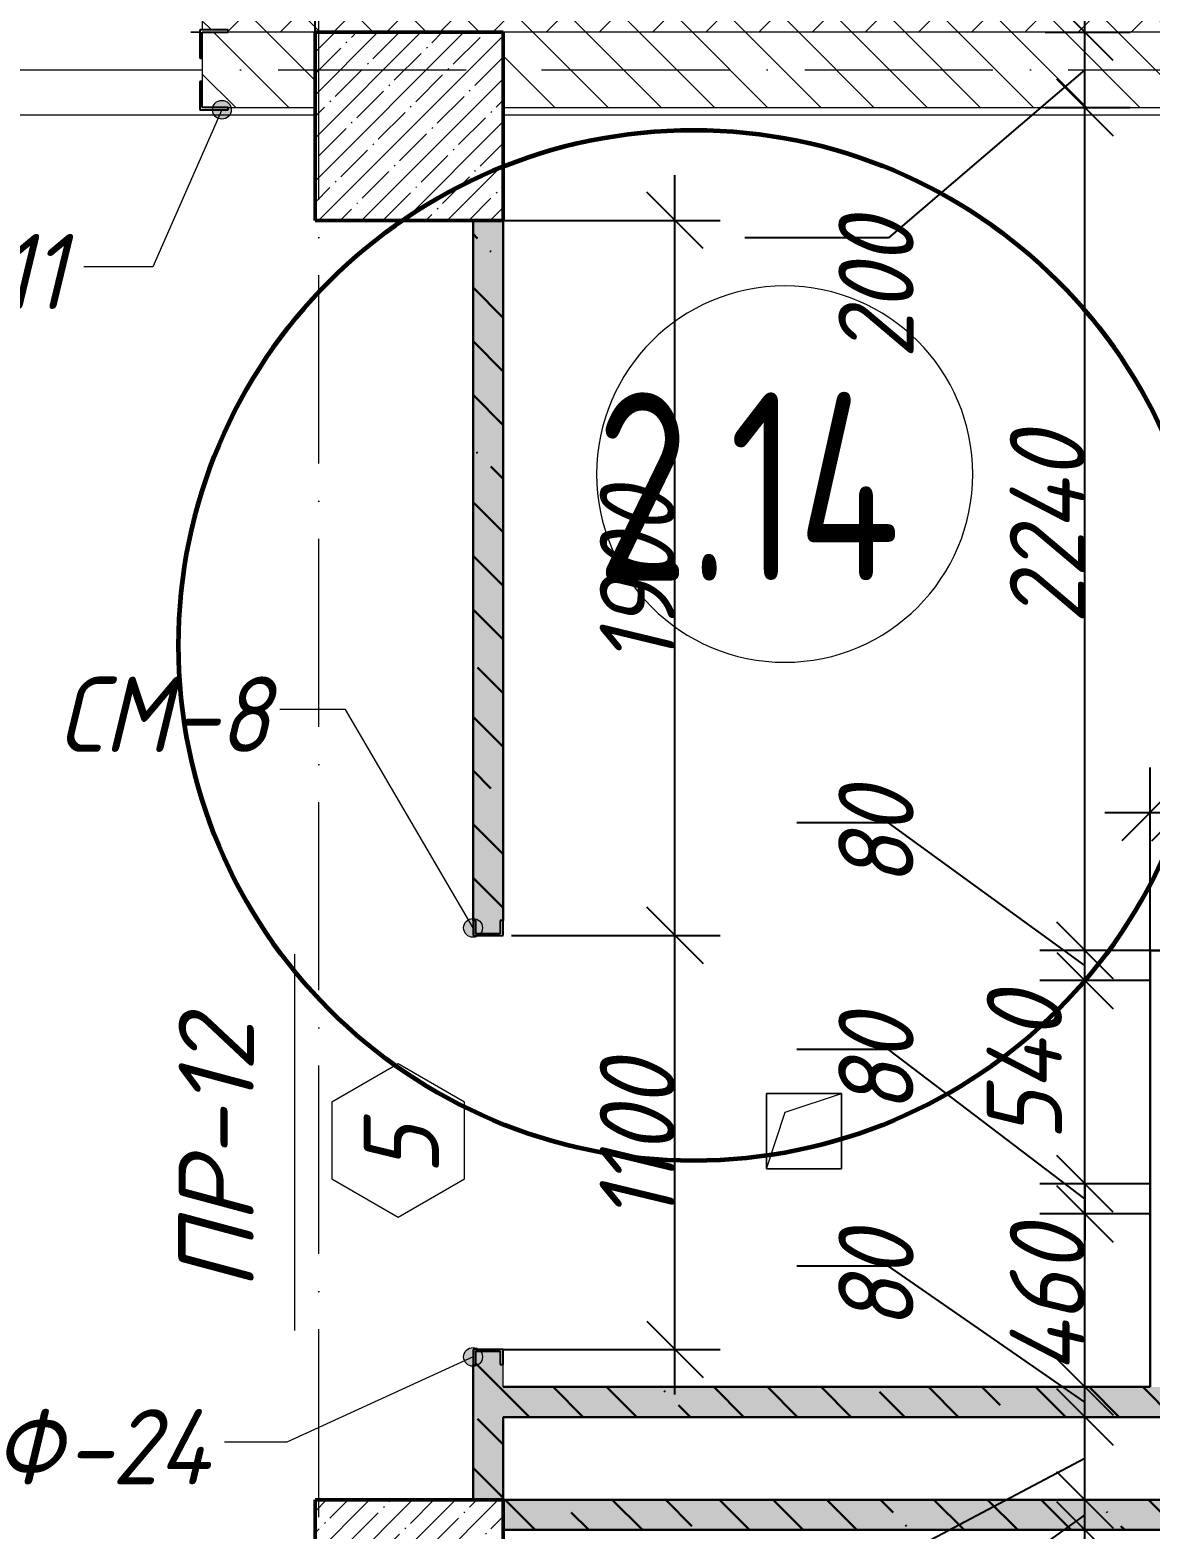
# Model space of a CAD drawing. Header units: millimetres. Extents: x -6064 to 178764, y -5836 to 29924.
# Drawn here: x 79892 to 82870, y 23120 to 27106 of the extents above; entities that cross this region are included whole.
import ezdxf

# ---------------------------------------------------------------- set-up
doc = ezdxf.new("R2010")
doc.units = ezdxf.units.MM
doc.linetypes.add('50_200_ШТРИХ_1Т_ш5_п1_п1_', pattern=[700, 500, -100, 0, -100])
for name, color, linetype, lineweight in [('0) ПГП', 1, 'Continuous', 30), ('A-AREA-IDEN', 7, 'Continuous', 9), ('A-DETL-1', 7, 'Continuous', 50), ('A-DOOR-IDEN', 7, 'Continuous', 9), ('A-FLOR', 7, 'Continuous', 9), ('A-GENM', 7, 'Continuous', 9), ('A-GENM-1', 7, 'Continuous', 25), ('A-GENM-IDEN', 7, 'Continuous', 9), ('A-WALL-4', 7, 'Continuous', 9), ('A-WALL-PATT-1', 7, 'Continuous', 5), ('I-WALL', 7, 'Continuous', 5), ('S-COLS-1', 7, 'Continuous', 5), ('S-COLS-2', 7, 'Continuous', 50), ('Оси-1', 7, '50_200_ШТРИХ_1Т_ш5_п1_п1_', 9)]:
    doc.layers.add(name, color=color, linetype=linetype, lineweight=lineweight)
doc.layers.add('A-ANNO-DIMS', color=7, linetype='Continuous')
for name, color, linetype, lineweight, true_color in [('A-WALL-1', 7, 'Continuous', 13, 0xce0000), ('A-WALL-2', 7, 'Continuous', 5, 0xce0000), ('A-WALL-FNSH-4', 7, 'Continuous', 13, 0x0070df), ('A-WALL-PATT-2', 7, 'Continuous', 5, 0xce0000)]:
    doc.layers.add(name, color=color, linetype=linetype, lineweight=lineweight, true_color=true_color)
doc.styles.add('ISOCPEUR_I_2', font='isocpeui.ttf', dxfattribs={"width": 0.9, "height": 200})
doc.styles.add('ISOCPEUR_I_4', font='isocpeui.ttf', dxfattribs={"height": 200})
doc.styles.add('СПДС', font='ГОСТ тип А.ttf', dxfattribs={"width": 0.9})
doc.dimstyles.new('ISO-2_0_0_9К_СРЕДНИЙ', dxfattribs={"dimscale": 304.8, "dimtxt": 199.196235, "dimasz": 0.492126, "dimexe": 0.393701, "dimexo": 0, "dimgap": 0, "dimtad": 1, "dimdec": 0, "dimzin": 0, "dimdsep": 46, "dimtxsty": 'ISOCPEUR_I_2', "dimblk1": 'OBLIQUE', "dimblk2": 'OBLIQUE', "dimsah": 1, "dimcen": 0.09, "dimdle": 0.393701, "dimazin": 0, "dimtfac": 1, "dimtdec": 4, "dimtix": 1, "dimtmove": 1, "dimatfit": 3, "dimfxl": 1, "dimtvp": 1, "dimtolj": 1, "dimtzin": 0, "dimarcsym": 2})
doc.dimstyles.new('ISO-2_0_0_9К_СРЕДНИЙ_1', dxfattribs={"dimscale": 304.8, "dimtxt": 199.196235, "dimasz": 0.492126, "dimexe": 0.393701, "dimexo": 0, "dimgap": 0, "dimtad": 1, "dimdec": 0, "dimzin": 0, "dimdsep": 46, "dimtxsty": 'ISOCPEUR_I_2', "dimblk1": 'OBLIQUE', "dimblk2": 'OBLIQUE', "dimsah": 1, "dimcen": 0.09, "dimdle": 0.393701, "dimazin": 0, "dimtfac": 1, "dimtdec": 4, "dimtix": 1, "dimtmove": 2, "dimatfit": 3, "dimfxl": 1, "dimtvp": 1, "dimtolj": 1, "dimtzin": 0, "dimarcsym": 2})
doc.dimstyles.new('ISO-2_0_0_9К_СРЕДНИЙ_2', dxfattribs={"dimscale": 304.8, "dimtxt": 199.196235, "dimasz": 0.492126, "dimexe": 0.393701, "dimexo": 0, "dimgap": 0, "dimtad": 1, "dimdec": 0, "dimzin": 0, "dimdsep": 46, "dimtxsty": 'ISOCPEUR_I_2', "dimblk1": 'OBLIQUE', "dimblk2": 'OBLIQUE', "dimsah": 1, "dimcen": 0.09, "dimdle": 0.393701, "dimazin": 0, "dimtfac": 1, "dimtdec": 4, "dimtix": 1, "dimtmove": 0, "dimatfit": 3, "dimfxl": 1, "dimtvp": 1, "dimtolj": 1, "dimtzin": 0, "dimarcsym": 2})
pattern_1 = [(135, (0, 0), (-70.71068, -70.71068), [])]
pattern_2 = [(50, (0, 0), (72.873764, -6.37607), [7.62, -83.82]), (355, (0, 0), (-14.09699, 76.422444), [6.096, -67.056]), (100.451, (6.07, -0.53), (58.776964, 70.04687), [6.476, -71.236]), (46.184, (0, 20.32), (108.43142, -16.81745), [11.43, -125.73]), (96.636, (9.04, 18.92), (94.961, 98.97089), [9.714, -106.854]), (351.184, (0, 20.32), (94.96227, 98.97018), [9.144, -100.584]), (21, (10.16, 15.24), (60.64565, -40.906537), [7.62, -83.82]), (326, (10.16, 15.24), (24.72083, 73.67493), [6.096, -67.056]), (71.451, (15.214, 11.83), (85.36689, 32.768737), [6.476, -71.236]), (37.5, (0, 0), (1.235525, 33.8224325), [3.353, -62.89, 3.353, -64.719, -67.31]), (37.5, (0, 0), (1.235525, 33.8224325), [-134.315, 3.353, -63.957]), (7.5, (0, 0), (26.728146, 40.07255), [3.353, -35.458, 3.353, -61.366, -25.654]), (7.5, (0, 0), (26.728146, 40.07255), [-103.53, 3.353, -22.301]), (327.5, (-22.657, 0), (54.2363175, -2.292117), [3.353, -22.047, 3.353, -75.895, -105.156]), (327.5, (-22.657, 0), (54.2363175, -2.292117), [-104.648, 3.353, -101.803]), (317.5, (-32.817, 0), (59.25158, 10.17014), [3.353, -29.667, 3.353, -49.276, -74.676]), (317.5, (-32.817, 0), (59.25158, 10.17014), [-85.649, 3.353, -71.323])]
pattern_3 = [(135, (0, 0), (-142.5612, -142.5612), []), (135, (142.56, 0), (-142.5612, -142.5612), [252.016, -50.403, 3.353, -47.05])]
pattern_4 = [(45, (0, 0), (-57.02463, 57.02463), []), (45, (57.025, 0), (-57.02463, 57.02463), [100.806, -20.161, 3.353, -16.808])]

# ---------------------------------------------------------------- blocks, each defined once
blk = doc.blocks.new('AR_Отверстие прямоугольное _в плите_ - AR_Отверстие прямоугольное _в плите_-V57-АР1_1_Кладочный план 2 этажа')
at = {"layer": 'A-GENM'}
for p, q in [((100, 100), (-100, 100)), ((-100, 100), (-100, -100)), ((-50, 50), (100, 100)), ((100, -100), (100, 100)), ((-100, -100), (-50, 50)), ((-100, -100), (100, -100))]:
    blk.add_line(p, q, dxfattribs=at)
blk = doc.blocks.new('Фахверк_СКБ_Уголок - Ф-11_200х2500 h-28441216-АР1_1_Кладочный план 2 этажа')
at = {"layer": 'A-GENM-1'}
for p, q in [((200, 156), (125, 156)), ((125, 156), (125, 81)), ((131, 81), (131, 150)), ((131, 150), (200, 150)), ((200, 150), (200, 156)), ((125, 81), (131, 81)), ((131, 19), (125, 19)), ((125, 19), (125, -56)), ((131, -50), (131, 19)), ((125, -56), (200, -56)), ((200, -50), (131, -50)), ((200, -56), (200, -50))]:
    blk.add_line(p, q, dxfattribs=at)
blk = doc.blocks.new('Фахверк_СКБ_Швеллер - Ф-24_80х3550 h-28622679-АР1_1_Кладочный план 2 этажа')
at = {"layer": 'A-GENM-1'}
for p, q in [((165, 40), (125, 40)), ((125, 40), (125, -40)), ((165, 32.6), (165, 40)), ((129.5, 32.6), (165, 32.6)), ((129.5, -32.6), (129.5, 32.6)), ((165, -32.6), (129.5, -32.6)), ((165, -40), (165, -32.6)), ((125, -40), (165, -40))]:
    blk.add_line(p, q, dxfattribs=at)
blk = doc.blocks.new('Фахверк_СКБ_Швеллер_Тип 2 - СМ-8_80х2180h-30702245-АР1_1_Кладочный план 2 этажа')
at = {"layer": 'A-GENM-1'}
for p, q in [((165, 40), (125, 40)), ((125, 40), (125, -40)), ((165, 32.6), (165, 40)), ((129.5, 32.6), (165, 32.6)), ((129.5, -32.6), (129.5, 32.6)), ((165, -32.6), (129.5, -32.6)), ((165, -40), (165, -32.6)), ((125, -40), (165, -40))]:
    blk.add_line(p, q, dxfattribs=at)
blk = doc.blocks.new('_Oblique')
at = {"color": 0, "linetype": 'ByBlock', "lineweight": -2}
blk.add_line((-0.5, -0.5), (0.5, 0.5), dxfattribs=at)
blk = doc.blocks.new('DIMBLOCK291-АР1_1_Кладочный план 2 этажа')
at = {"layer": 'A-ANNO-DIMS', "color": 0, "lineweight": -2, "transparency": 16777216}
for p, q in [((80500, 28350), (80867.3, 28875.3)), ((80867.3, 28875.3), (81249.7, 28875.3)), ((80350, 27400), (80350, 28470)), ((80650, 27100), (80650, 28470)), ((80230, 28350), (80770, 28350))]:
    blk.add_line(p, q, dxfattribs=at)
at = {"layer": 'Defpoints', "color": 0, "transparency": 16777216}
for p in [(80650, 28350), (80350, 27400), (80650, 27100)]:
    blk.add_point(p, dxfattribs=at)
at = {"layer": 'A-ANNO-DIMS', "color": 0, "lineweight": -2, "transparency": 16777216, "xscale": 150, "yscale": 150, "zscale": 150, "rotation": 180}
blk.add_blockref('_Oblique', (80350, 28350), dxfattribs=at)
at = {"layer": 'A-ANNO-DIMS', "color": 0, "lineweight": -2, "transparency": 16777216, "xscale": 150, "yscale": 150, "zscale": 150}
blk.add_blockref('_Oblique', (80650, 28350), dxfattribs=at)
at = {"layer": 'A-ANNO-DIMS', "color": 0, "transparency": 16777216, "insert": (80867.3, 29142), "char_height": 200, "width": 455.087, "attachment_point": 1, "line_spacing_factor": 1.149209, "style": 'ISOCPEUR_I_2'}
blk.add_mtext('\\A1;300', dxfattribs=at)
blk = doc.blocks.new('DIMBLOCK330-АР1_1_Кладочный план 2 этажа')
at = {"layer": 'A-ANNO-DIMS', "color": 0, "lineweight": -2, "transparency": 16777216}
for p, q in [((81606.8, 23480), (81606.8, 24820)), ((81172.7, 24700), (81726.8, 24700)), ((81150, 23600), (81726.8, 23600))]:
    blk.add_line(p, q, dxfattribs=at)
at = {"layer": 'Defpoints', "color": 0, "transparency": 16777216}
for p in [(81172.7, 24700), (81606.8, 24700), (81150, 23600)]:
    blk.add_point(p, dxfattribs=at)
at = {"layer": 'A-ANNO-DIMS', "color": 0, "lineweight": -2, "transparency": 16777216, "xscale": 150, "yscale": 150, "zscale": 150}
for p, rotation in [((81606.8, 24700), 90), ((81606.8, 23600), 270)]:
    blk.add_blockref('_Oblique', p, dxfattribs=dict(at, rotation=rotation))
at = {"layer": 'A-ANNO-DIMS', "color": 0, "transparency": 16777216, "insert": (81506.8, 24150), "char_height": 200, "width": 514.846, "attachment_point": 5, "rotation": 90, "style": 'ISOCPEUR_I_2'}
blk.add_mtext('\\A1;1100', dxfattribs=at)
blk = doc.blocks.new('DIMBLOCK331-АР1_1_Кладочный план 2 этажа')
at = {"layer": 'A-ANNO-DIMS', "color": 0, "lineweight": -2, "transparency": 16777216}
for p, q in [((81606.8, 24580), (81606.8, 26720)), ((81150, 26600), (81726.8, 26600)), ((81172.7, 24700), (81726.8, 24700))]:
    blk.add_line(p, q, dxfattribs=at)
at = {"layer": 'Defpoints', "color": 0, "transparency": 16777216}
for p in [(81150, 26600), (81606.8, 26600), (81172.7, 24700)]:
    blk.add_point(p, dxfattribs=at)
at = {"layer": 'A-ANNO-DIMS', "color": 0, "lineweight": -2, "transparency": 16777216, "xscale": 150, "yscale": 150, "zscale": 150}
for p, rotation in [((81606.8, 26600), 90), ((81606.8, 24700), 270)]:
    blk.add_blockref('_Oblique', p, dxfattribs=dict(at, rotation=rotation))
at = {"layer": 'A-ANNO-DIMS', "color": 0, "transparency": 16777216, "insert": (81506.8, 25650), "char_height": 200, "width": 560.814, "attachment_point": 5, "rotation": 90, "style": 'ISOCPEUR_I_2'}
blk.add_mtext('\\A1;1900', dxfattribs=at)
blk = doc.blocks.new('DIMBLOCK333-АР1_1_Кладочный план 2 этажа')
at = {"layer": 'A-ANNO-DIMS', "color": 0, "lineweight": -2, "transparency": 16777216}
for p, q in [((82697, 18680), (82697, 23240)), ((82590.9, 23120), (82817, 23120)), ((82590.9, 18800), (82817, 18800))]:
    blk.add_line(p, q, dxfattribs=at)
at = {"layer": 'Defpoints', "color": 0, "transparency": 16777216}
for p in [(82590.9, 23120), (82697, 23120), (82590.9, 18800)]:
    blk.add_point(p, dxfattribs=at)
at = {"layer": 'A-ANNO-DIMS', "color": 0, "lineweight": -2, "transparency": 16777216, "xscale": 150, "yscale": 150, "zscale": 150}
for p, rotation in [((82697, 23120), 90), ((82697, 18800), 270)]:
    blk.add_blockref('_Oblique', p, dxfattribs=dict(at, rotation=rotation))
at = {"layer": 'A-ANNO-DIMS', "color": 0, "transparency": 16777216, "insert": (82597, 20960), "char_height": 200, "width": 625.17, "attachment_point": 5, "rotation": 90, "style": 'ISOCPEUR_I_2'}
blk.add_mtext('\\A1;4320', dxfattribs=at)
blk = doc.blocks.new('DIMBLOCK334-АР1_1_Кладочный план 2 этажа')
at = {"layer": 'A-ANNO-DIMS', "color": 0, "lineweight": -2, "transparency": 16777216}
for p, q in [((82697, 23000), (82697, 23320)), ((82590.9, 23200), (82817, 23200)), ((82697, 23160), (82289.1, 22868.7)), ((82590.9, 23120), (82817, 23120)), ((82289.1, 22868.7), (82045.3, 22868.7))]:
    blk.add_line(p, q, dxfattribs=at)
at = {"layer": 'Defpoints', "color": 0, "transparency": 16777216}
for p in [(82590.9, 23200), (82697, 23200), (82590.9, 23120)]:
    blk.add_point(p, dxfattribs=at)
at = {"layer": 'A-ANNO-DIMS', "color": 0, "lineweight": -2, "transparency": 16777216, "xscale": 150, "yscale": 150, "zscale": 150}
for p, rotation in [((82697, 23200), 90), ((82697, 23120), 270)]:
    blk.add_blockref('_Oblique', p, dxfattribs=dict(at, rotation=rotation))
at = {"layer": 'A-ANNO-DIMS', "color": 0, "transparency": 16777216, "insert": (82155.8, 22698.7), "char_height": 200, "width": 303.391, "attachment_point": 1, "rotation": 90, "line_spacing_factor": 1.149209, "style": 'ISOCPEUR_I_2'}
blk.add_mtext('\\A1;80', dxfattribs=at)
blk = doc.blocks.new('DIMBLOCK335-АР1_1_Кладочный план 2 этажа')
at = {"layer": 'A-ANNO-DIMS', "color": 0, "lineweight": -2, "transparency": 16777216}
for p, q in [((82697, 23080), (82697, 23540)), ((82590.9, 23420), (82817, 23420)), ((82697, 23310), (81970.6, 22926.7)), ((82590.9, 23200), (82817, 23200)), ((81970.6, 22926.7), (81588.2, 22926.7))]:
    blk.add_line(p, q, dxfattribs=at)
at = {"layer": 'Defpoints', "color": 0, "transparency": 16777216}
for p in [(82590.9, 23420), (82697, 23420), (82590.9, 23200)]:
    blk.add_point(p, dxfattribs=at)
at = {"layer": 'A-ANNO-DIMS', "color": 0, "lineweight": -2, "transparency": 16777216, "xscale": 150, "yscale": 150, "zscale": 150}
for p, rotation in [((82697, 23420), 90), ((82697, 23200), 270)]:
    blk.add_blockref('_Oblique', p, dxfattribs=dict(at, rotation=rotation))
at = {"layer": 'A-ANNO-DIMS', "color": 0, "transparency": 16777216, "insert": (81837.3, 22604.9), "char_height": 200, "width": 455.087, "attachment_point": 1, "rotation": 90, "line_spacing_factor": 1.149209, "style": 'ISOCPEUR_I_2'}
blk.add_mtext('\\A1;220', dxfattribs=at)
blk = doc.blocks.new('DIMBLOCK336-АР1_1_Кладочный план 2 этажа')
at = {"layer": 'A-ANNO-DIMS', "color": 0, "lineweight": -2, "transparency": 16777216}
for p, q in [((82174.9, 23821.2), (81931.1, 23821.2)), ((82697, 23460), (82174.9, 23821.2)), ((82697, 23300), (82697, 23620)), ((82590.9, 23500), (82817, 23500)), ((82590.9, 23420), (82817, 23420))]:
    blk.add_line(p, q, dxfattribs=at)
at = {"layer": 'Defpoints', "color": 0, "transparency": 16777216}
for p in [(82590.9, 23500), (82697, 23500), (82590.9, 23420)]:
    blk.add_point(p, dxfattribs=at)
at = {"layer": 'A-ANNO-DIMS', "color": 0, "lineweight": -2, "transparency": 16777216, "xscale": 150, "yscale": 150, "zscale": 150}
for p, rotation in [((82697, 23500), 90), ((82697, 23420), 270)]:
    blk.add_blockref('_Oblique', p, dxfattribs=dict(at, rotation=rotation))
at = {"layer": 'A-ANNO-DIMS', "color": 0, "transparency": 16777216, "insert": (82041.5, 23651.2), "char_height": 200, "width": 303.391, "attachment_point": 1, "rotation": 90, "line_spacing_factor": 1.149209, "style": 'ISOCPEUR_I_2'}
blk.add_mtext('\\A1;80', dxfattribs=at)
blk = doc.blocks.new('DIMBLOCK337-АР1_1_Кладочный план 2 этажа')
at = {"layer": 'A-ANNO-DIMS', "color": 0, "lineweight": -2, "transparency": 16777216}
for p, q in [((82697, 23380), (82697, 24080)), ((82868.9, 23960), (82577, 23960)), ((82590.9, 23500), (82817, 23500))]:
    blk.add_line(p, q, dxfattribs=at)
at = {"layer": 'Defpoints', "color": 0, "transparency": 16777216}
for p in [(82697, 23960), (82868.9, 23960), (82590.9, 23500)]:
    blk.add_point(p, dxfattribs=at)
at = {"layer": 'A-ANNO-DIMS', "color": 0, "lineweight": -2, "transparency": 16777216, "xscale": 150, "yscale": 150, "zscale": 150}
for p, rotation in [((82697, 23960), 90), ((82697, 23500), 270)]:
    blk.add_blockref('_Oblique', p, dxfattribs=dict(at, rotation=rotation))
at = {"layer": 'A-ANNO-DIMS', "color": 0, "transparency": 16777216, "insert": (82597, 23730), "char_height": 200, "width": 473.474, "attachment_point": 5, "rotation": 90, "style": 'ISOCPEUR_I_2'}
blk.add_mtext('\\A1;460', dxfattribs=at)
blk = doc.blocks.new('DIMBLOCK338-АР1_1_Кладочный план 2 этажа')
at = {"layer": 'A-ANNO-DIMS', "color": 0, "lineweight": -2, "transparency": 16777216}
for p, q in [((82174.9, 24396.5), (81931.1, 24396.5)), ((82697, 24000), (82174.9, 24396.5)), ((82697, 23840), (82697, 24160)), ((82867, 24040), (82577, 24040)), ((82867, 23960), (82577, 23960))]:
    blk.add_line(p, q, dxfattribs=at)
at = {"layer": 'Defpoints', "color": 0, "transparency": 16777216}
for p in [(82697, 24040), (82867, 24040), (82867, 23960)]:
    blk.add_point(p, dxfattribs=at)
at = {"layer": 'A-ANNO-DIMS', "color": 0, "lineweight": -2, "transparency": 16777216, "xscale": 150, "yscale": 150, "zscale": 150}
for p, rotation in [((82697, 24040), 90), ((82697, 23960), 270)]:
    blk.add_blockref('_Oblique', p, dxfattribs=dict(at, rotation=rotation))
at = {"layer": 'A-ANNO-DIMS', "color": 0, "transparency": 16777216, "insert": (82041.5, 24226.4), "char_height": 200, "width": 303.391, "attachment_point": 1, "rotation": 90, "line_spacing_factor": 1.149209, "style": 'ISOCPEUR_I_2'}
blk.add_mtext('\\A1;80', dxfattribs=at)
blk = doc.blocks.new('DIMBLOCK339-АР1_1_Кладочный план 2 этажа')
at = {"layer": 'A-ANNO-DIMS', "color": 0, "lineweight": -2, "transparency": 16777216}
for p, q in [((82697, 24580), (82697, 24730)), ((82870, 24580), (82577, 24580)), ((82697, 24040), (82697, 24580)), ((82867, 24040), (82577, 24040)), ((82697, 24040), (82697, 23890))]:
    blk.add_line(p, q, dxfattribs=at)
at = {"layer": 'Defpoints', "color": 0, "transparency": 16777216}
for p in [(82697, 24580), (82870, 24580), (82867, 24040)]:
    blk.add_point(p, dxfattribs=at)
at = {"layer": 'A-ANNO-DIMS', "color": 0, "lineweight": -2, "transparency": 16777216, "xscale": 150, "yscale": 150, "zscale": 150}
for p, rotation in [((82697, 24580), 270), ((82697, 24040), 90)]:
    blk.add_blockref('_Oblique', p, dxfattribs=dict(at, rotation=rotation))
at = {"layer": 'A-ANNO-DIMS', "color": 0, "transparency": 16777216, "insert": (82435.7, 24154.2), "char_height": 200, "width": 473.474, "attachment_point": 1, "rotation": 90, "line_spacing_factor": 1.149209, "style": 'ISOCPEUR_I_2'}
blk.add_mtext('\\A1;540', dxfattribs=at)
blk = doc.blocks.new('DIMBLOCK340-АР1_1_Кладочный план 2 этажа')
at = {"layer": 'A-ANNO-DIMS', "color": 0, "lineweight": -2, "transparency": 16777216}
for p, q in [((82174.9, 24999), (81931.1, 24999)), ((82697, 24620), (82174.9, 24999)), ((82697, 24460), (82697, 24780)), ((82870, 24660), (82577, 24660)), ((82870, 24580), (82577, 24580))]:
    blk.add_line(p, q, dxfattribs=at)
at = {"layer": 'Defpoints', "color": 0, "transparency": 16777216}
for p in [(82697, 24660), (82870, 24660), (82870, 24580)]:
    blk.add_point(p, dxfattribs=at)
at = {"layer": 'A-ANNO-DIMS', "color": 0, "lineweight": -2, "transparency": 16777216, "xscale": 150, "yscale": 150, "zscale": 150}
for p, rotation in [((82697, 24660), 90), ((82697, 24580), 270)]:
    blk.add_blockref('_Oblique', p, dxfattribs=dict(at, rotation=rotation))
at = {"layer": 'A-ANNO-DIMS', "color": 0, "transparency": 16777216, "insert": (82041.5, 24828.9), "char_height": 200, "width": 303.391, "attachment_point": 1, "rotation": 90, "line_spacing_factor": 1.149209, "style": 'ISOCPEUR_I_2'}
blk.add_mtext('\\A1;80', dxfattribs=at)
blk = doc.blocks.new('DIMBLOCK341-АР1_1_Кладочный план 2 этажа')
at = {"layer": 'A-ANNO-DIMS', "color": 0, "lineweight": -2, "transparency": 16777216}
for p, q in [((82697, 24540), (82697, 27020)), ((82590.9, 26900), (82817, 26900)), ((82870, 24660), (82577, 24660))]:
    blk.add_line(p, q, dxfattribs=at)
at = {"layer": 'Defpoints', "color": 0, "transparency": 16777216}
for p in [(82590.9, 26900), (82697, 26900), (82870, 24660)]:
    blk.add_point(p, dxfattribs=at)
at = {"layer": 'A-ANNO-DIMS', "color": 0, "lineweight": -2, "transparency": 16777216, "xscale": 150, "yscale": 150, "zscale": 150}
for p, rotation in [((82697, 26900), 90), ((82697, 24660), 270)]:
    blk.add_blockref('_Oblique', p, dxfattribs=dict(at, rotation=rotation))
at = {"layer": 'A-ANNO-DIMS', "color": 0, "transparency": 16777216, "insert": (82597, 25780), "char_height": 200, "width": 625.17, "attachment_point": 5, "rotation": 90, "style": 'ISOCPEUR_I_2'}
blk.add_mtext('\\A1;2240', dxfattribs=at)
blk = doc.blocks.new('DIMBLOCK342-АР1_1_Кладочный план 2 этажа')
at = {"layer": 'A-ANNO-DIMS', "color": 0, "lineweight": -2, "transparency": 16777216}
for p, q in [((82697, 26780), (82697, 27220)), ((82590.9, 27100), (82817, 27100)), ((82697, 27000), (82174.9, 26554.1)), ((82590.9, 26900), (82817, 26900)), ((82174.9, 26554.1), (81792.5, 26554.1))]:
    blk.add_line(p, q, dxfattribs=at)
at = {"layer": 'Defpoints', "color": 0, "transparency": 16777216}
for p in [(82590.9, 27100), (82697, 27100), (82590.9, 26900)]:
    blk.add_point(p, dxfattribs=at)
at = {"layer": 'A-ANNO-DIMS', "color": 0, "lineweight": -2, "transparency": 16777216, "xscale": 150, "yscale": 150, "zscale": 150}
for p, rotation in [((82697, 27100), 90), ((82697, 26900), 270)]:
    blk.add_blockref('_Oblique', p, dxfattribs=dict(at, rotation=rotation))
at = {"layer": 'A-ANNO-DIMS', "color": 0, "transparency": 16777216, "insert": (82041.5, 26232.3), "char_height": 200, "width": 455.087, "attachment_point": 1, "rotation": 90, "line_spacing_factor": 1.149209, "style": 'ISOCPEUR_I_2'}
blk.add_mtext('\\A1;200', dxfattribs=at)
blk = doc.blocks.new('DIMBLOCK343-АР1_1_Кладочный план 2 этажа')
at = {"layer": 'A-ANNO-DIMS', "color": 0, "lineweight": -2, "transparency": 16777216}
for p, q in [((82910, 25026.5), (83181.5, 25529)), ((83181.5, 25529), (83425.3, 25529)), ((82870, 24662), (82870, 25146.5)), ((82950, 24662), (82950, 25146.5)), ((82750, 25026.5), (83070, 25026.5))]:
    blk.add_line(p, q, dxfattribs=at)
at = {"layer": 'Defpoints', "color": 0, "transparency": 16777216}
for p in [(82950, 25026.5), (82870, 24662), (82950, 24662)]:
    blk.add_point(p, dxfattribs=at)
at = {"layer": 'A-ANNO-DIMS', "color": 0, "lineweight": -2, "transparency": 16777216, "xscale": 150, "yscale": 150, "zscale": 150, "rotation": 180}
blk.add_blockref('_Oblique', (82870, 25026.5), dxfattribs=at)
at = {"layer": 'A-ANNO-DIMS', "color": 0, "lineweight": -2, "transparency": 16777216, "xscale": 150, "yscale": 150, "zscale": 150}
blk.add_blockref('_Oblique', (82950, 25026.5), dxfattribs=at)
at = {"layer": 'A-ANNO-DIMS', "color": 0, "transparency": 16777216, "insert": (83181.5, 25795.7), "char_height": 200, "width": 303.391, "attachment_point": 1, "line_spacing_factor": 1.149209, "style": 'ISOCPEUR_I_2'}
blk.add_mtext('\\A1;80', dxfattribs=at)
blk = doc.blocks.new('DIMBLOCK344-АР1_1_Кладочный план 2 этажа')
at = {"layer": 'A-ANNO-DIMS', "color": 0, "lineweight": -2, "transparency": 16777216}
for p, q in [((82950, 24662), (82950, 25146.5)), ((83425.1, 24662), (83425.1, 25146.5)), ((82830, 25026.5), (83545.1, 25026.5))]:
    blk.add_line(p, q, dxfattribs=at)
at = {"layer": 'Defpoints', "color": 0, "transparency": 16777216}
for p in [(83425.1, 25026.5), (82950, 24662), (83425.1, 24662)]:
    blk.add_point(p, dxfattribs=at)
at = {"layer": 'A-ANNO-DIMS', "color": 0, "lineweight": -2, "transparency": 16777216, "xscale": 150, "yscale": 150, "zscale": 150, "rotation": 180}
blk.add_blockref('_Oblique', (82950, 25026.5), dxfattribs=at)
at = {"layer": 'A-ANNO-DIMS', "color": 0, "lineweight": -2, "transparency": 16777216, "xscale": 150, "yscale": 150, "zscale": 150}
blk.add_blockref('_Oblique', (83425.1, 25026.5), dxfattribs=at)
at = {"layer": 'A-ANNO-DIMS', "color": 0, "transparency": 16777216, "insert": (83187.5, 25127.8), "char_height": 200, "width": 473.474, "attachment_point": 5, "style": 'ISOCPEUR_I_2'}
blk.add_mtext('\\A1;475', dxfattribs=at)
blk = doc.blocks.new('AAR_СКБ_Марка_Двери_Перемычка и проем - Марка перемычки и проема-25306769-АР1_1_Кладочный план 2 этажа')
at = {"layer": 'A-DOOR-IDEN'}
for p, q in [((-5, 0), (5, 0)), ((-0.968, -0.984), (-1.986, -2.747)), ((1.067, -0.984), (-0.968, -0.984)), ((2.085, -2.747), (1.067, -0.984)), ((-1.986, -2.747), (-0.968, -4.509)), ((1.067, -4.509), (2.085, -2.747)), ((-0.968, -4.509), (1.067, -4.509))]:
    blk.add_line(p, q, dxfattribs=at)
blk = doc.blocks.new('Марка_Помещения - Номер-25198446-Объем проектирования 2 этажа')
at = {"layer": 'A-AREA-IDEN'}
for start, end in [(360, 180), (180, 360)]:
    blk.add_arc((0, 0), 2.5, start, end, dxfattribs=at)

msp = doc.modelspace()

# ---------------------------------------------------------------- hatches: boundary and pattern name
at = {"layer": '0) ПГП'}
h = msp.add_hatch(dxfattribs=at)
h.set_pattern_fill('FP_25', color=256, style=0, pattern_type=2)
h.set_pattern_definition(pattern_2)
h.paths.add_polyline_path([(81070, 23200), (81150, 23200), (81150, 23560), (81142.6, 23560), (81142.6, 23595.5), (81077.4, 23595.5), (81077.4, 23560), (81070, 23560)], flags=0)
h.paths.add_polyline_path([(81077.4, 24704.5), (81142.6, 24704.5), (81142.6, 24740), (81150, 24740), (81150, 26600), (81070, 26600), (81070, 24740), (81077.4, 24740)], flags=0)
h = msp.add_hatch(dxfattribs=at)
h.set_pattern_fill('FP_26', color=256, style=0, pattern_type=2)
h.set_pattern_definition(pattern_3)
h.paths.add_polyline_path([(81070, 23200), (81150, 23200), (81150, 23560), (81142.6, 23560), (81142.6, 23595.5), (81077.4, 23595.5), (81077.4, 23560), (81070, 23560)], flags=0)
h.paths.add_polyline_path([(81077.4, 24704.5), (81142.6, 24704.5), (81142.6, 24740), (81150, 24740), (81150, 26600), (81070, 26600), (81070, 24740), (81077.4, 24740)], flags=0)
h = msp.add_hatch(dxfattribs=at)
h.set_pattern_fill('FP_25', color=256, style=0, pattern_type=2)
h.set_pattern_definition(pattern_2)
h.paths.add_polyline_path([(81150, 23420), (84100, 23420), (84100, 23500), (81150, 23500)], flags=0)
h = msp.add_hatch(dxfattribs=at)
h.set_pattern_fill('FP_26', color=256, style=0, pattern_type=2)
h.set_pattern_definition(pattern_3)
h.paths.add_polyline_path([(81150, 23420), (84100, 23420), (84100, 23500), (81150, 23500)], flags=0)
h = msp.add_hatch(dxfattribs=at)
h.set_pattern_fill('FP_25', color=256, style=0, pattern_type=2)
h.set_pattern_definition(pattern_2)
h.paths.add_polyline_path([(84100, 23120), (84100, 23200), (81150, 23200), (81150, 23120), (82642.7, 23120)], flags=0)
h = msp.add_hatch(dxfattribs=at)
h.set_pattern_fill('FP_26', color=256, style=0, pattern_type=2)
h.set_pattern_definition(pattern_3)
h.paths.add_polyline_path([(84100, 23120), (84100, 23200), (81150, 23200), (81150, 23120), (82642.7, 23120)], flags=0)
at = {"layer": 'A-GENM-IDEN'}
h = msp.add_hatch(color=256, dxfattribs=at)
edge = h.paths.add_edge_path(flags=0)
edge.add_arc((80402.3, 26894), 25, 0, 360)
h = msp.add_hatch(color=256, dxfattribs=at)
edge = h.paths.add_edge_path(flags=0)
edge.add_arc((81070, 24720), 25, 0, 360)
h = msp.add_hatch(color=256, dxfattribs=at)
edge = h.paths.add_edge_path(flags=0)
edge.add_arc((81070, 23580), 25, 0, 360)
at = {"layer": 'A-WALL-PATT-1'}
h = msp.add_hatch(dxfattribs=at)
h.set_pattern_fill('FP_11', color=256, style=0, pattern_type=2)
h.set_pattern_definition([(45, (0, 0), (-70.71068, 70.71068), []), (135, (0, 0), (-70.71068, -70.71068), [])])
h.paths.add_polyline_path([(93060, 27100), (93060, 27200), (80350, 27200), (80350, 27106), (80419, 27106), (80419, 27100), (92985.5, 27100)], flags=0)
h.paths.add_polyline_path([(77781, 27100), (77781, 27106), (77850, 27106), (77850, 27200), (76350, 27200), (76350, 27106), (76419, 27106), (76419, 27100), (77250, 27100)], flags=0)
h.paths.add_polyline_path([(74181, 27100), (74181, 27106), (74250, 27106), (74250, 27200), (72910, 27200), (72910, 27106), (72979, 27106), (72979, 27100), (74040, 27100)], flags=0)
h.paths.add_polyline_path([(66760, 27100), (67891, 27100), (67891, 27106), (67960, 27106), (67960, 27200), (66160, 27200), (66160, 27100)], flags=0)
h.paths.add_polyline_path([(64229, 27100), (65191, 27100), (65191, 27106), (65260, 27106), (65260, 27200), (64160, 27200), (64160, 27106), (64229, 27106)], flags=0)
h.paths.add_polyline_path([(70310, 27100), (70810, 27100), (70810, 27200), (68860, 27200), (68860, 27106), (68929, 27106), (68929, 27100)], flags=0)
h.paths.add_polyline_path([(55978.9, 27100), (57091, 27100), (57091, 27106), (57160, 27106), (57160, 27200), (55909.9, 27200), (55909.9, 27106), (55978.9, 27106)], flags=0)
h.paths.add_polyline_path([(60160, 27100), (60991, 27100), (60991, 27106), (61060, 27106), (61060, 27200), (59860, 27200), (59860, 27106), (59929, 27106), (59929, 27100)], flags=0)
h.paths.add_polyline_path([(54940.9, 27100), (54940.9, 27106), (55009.9, 27106), (55009.9, 27200), (53860.2, 27200), (53860.2, 27106), (53929.2, 27106), (53929.2, 27100), (54760, 27100)], flags=0)
h.paths.add_polyline_path([(42060, 27100), (44491, 27100), (44491, 27106), (44560, 27106), (44560, 27200), (42060, 27200)], flags=0)
h.paths.add_polyline_path([(48760.3, 27100), (48760, 27200), (47660, 27200), (47660, 27106), (47729, 27106), (47729, 27100), (48760, 27100)], flags=0)
h.paths.add_polyline_path([(50465.2, 27100), (50691.2, 27100), (50691.2, 27106), (50760.2, 27106), (50760.2, 27200), (49660.3, 27200), (49660.3, 27106), (49729.3, 27106), (49729.3, 27100)], flags=0)
at = {"layer": 'A-WALL-PATT-2'}
h = msp.add_hatch(dxfattribs=at)
h.set_pattern_fill('FP_22', color=256, style=0, pattern_type=2)
h.set_pattern_definition(pattern_1)
h.paths.add_polyline_path([(77850, 26900), (77850, 27100), (77250, 27100), (77250, 26900), (77781, 26900)], flags=0)
h.paths.add_polyline_path([(80650, 26900), (80650, 27100), (80350, 27100), (80350, 26900), (80419, 26900)], flags=0)
h = msp.add_hatch(dxfattribs=at)
h.set_pattern_fill('FP_22', color=256, style=0, pattern_type=2)
h.set_pattern_definition(pattern_1)
h.paths.add_polyline_path([(81150, 26900), (84200, 26900), (84200, 27100), (81150, 27100)], flags=0)
at = {"layer": 'S-COLS-1'}
h = msp.add_hatch(dxfattribs=at)
h.set_pattern_fill('FP_7', color=256, style=0, pattern_type=2)
h.set_pattern_definition(pattern_4)
h.paths.add_polyline_path([(80650, 26600), (81150, 26600), (81150, 27100), (80650, 27100), (80650, 26900)], flags=0)
h = msp.add_hatch(dxfattribs=at)
h.set_pattern_fill('FP_7', color=256, style=0, pattern_type=2)
h.set_pattern_definition(pattern_4)
h.paths.add_polyline_path([(81110.5, 22700), (81150, 22700), (81150, 23200), (80650, 23200), (80650, 22700)], flags=0)

# ---------------------------------------------------------------- linework, layer by layer
at = {"color": 6, "lineweight": 60}
msp.add_circle((81656.6, 25470.6), 1369.4, dxfattribs=at)
at = {"layer": '0) ПГП'}
for p, q in [((81070, 26600), (81070, 24740)), ((81150, 24740), (81150, 26600)), ((84100, 24660), (82870, 24660)), ((82870, 24660), (82870, 23500)), ((81070, 23560), (81070, 23200)), ((82870, 23500), (81150, 23500)), ((81150, 23420), (84100, 23420)), ((81150, 23120), (81150, 23420)), ((84100, 23200), (81070, 23200)), ((81150, 23120), (84100, 23120))]:
    msp.add_line(p, q, dxfattribs=at)
at = {"layer": 'A-DETL-1'}
for p, q in [((80650, 27100), (80650, 26900)), ((81150, 26600), (81150, 27100)), ((80650, 26900), (80650, 26600))]:
    msp.add_line(p, q, dxfattribs=at)
at = {"layer": 'A-FLOR'}
for p, q in [((81850, 24280), (82050, 24280)), ((81850, 24080), (81850, 24280)), ((82050, 24280), (82050, 24080)), ((82050, 24080), (81850, 24080))]:
    msp.add_line(p, q, dxfattribs=at)
at = {"layer": 'A-GENM-IDEN'}
for p, q in [((80402.3, 26894), (80218.8, 26476.4)), ((80218.8, 26476.4), (80035.2, 26476.4)), ((80730.6, 25299.9), (80556.3, 25299.9)), ((81070, 24720), (80730.6, 25299.9)), ((81070, 23580), (80574.6, 23353.3)), ((80574.6, 23353.3), (80409.3, 23353.3))]:
    msp.add_line(p, q, dxfattribs=at)
for centre in [(80402.3, 26894), (81070, 24720), (81070, 23580)]:
    msp.add_circle(centre, 25, dxfattribs=at)
at = {"layer": 'A-WALL-1'}
for p, q in [((80650, 27100), (80419, 27100)), ((84200, 27100), (81150, 27100)), ((81150, 27100), (81150, 26900)), ((80350, 27031), (80350, 26969)), ((80419, 26900), (80650, 26900)), ((81150, 26900), (84200, 26900))]:
    msp.add_line(p, q, dxfattribs=at)
at = {"layer": 'A-WALL-2'}
msp.add_line((80650, 26900), (80650, 27100), dxfattribs=at)
at = {"layer": 'A-WALL-4'}
for p, q in [((80350, 27330), (80350, 27106)), ((80344, 27100), (80320, 27100)), ((80650, 27100), (81150, 27100))]:
    msp.add_line(p, q, dxfattribs=at)
at = {"layer": 'A-WALL-FNSH-4'}
for p, q in [((81150, 26600), (81070, 26600)), ((81150, 23500), (81150, 23560))]:
    msp.add_line(p, q, dxfattribs=at)
at = {"layer": 'I-WALL'}
for p, q in [((80320, 27100), (80344, 27100)), ((80650, 26880), (77670, 26880)), ((84100, 26880), (81150, 26880))]:
    msp.add_line(p, q, dxfattribs=at)
at = {"layer": 'S-COLS-2'}
for p, q in [((81150, 27100), (80650, 27100)), ((80650, 26600), (81150, 26600)), ((81150, 23200), (80650, 23200)), ((80650, 23200), (80650, 22700)), ((81150, 22700), (81150, 23200))]:
    msp.add_line(p, q, dxfattribs=at)
at = {"layer": 'Оси-1'}
for p, q in [((80660, -4150), (80660, 28615.1)), ((-4160, 27000), (125951.6, 27000))]:
    msp.add_line(p, q, dxfattribs=at)

# ---------------------------------------------------------------- block references
at = {"layer": 'A-AREA-IDEN', "xscale": 199.9999999999999, "yscale": 199.9999999999999, "zscale": 199.9999999999999}
msp.add_blockref('Марка_Помещения - Номер-25198446-Объем проектирования 2 этажа', (81898.7, 25925.8), dxfattribs=at)
at = {"layer": 'A-DOOR-IDEN', "xscale": 99.99999999999993, "yscale": 99.99999999999993, "zscale": 99.99999999999993, "rotation": 90.00000000000007}
msp.add_blockref('AAR_СКБ_Марка_Двери_Перемычка и проем - Марка перемычки и проема-25306769-АР1_1_Кладочный план 2 этажа', (80596.5, 24150), dxfattribs=at)
at = {"layer": 'A-GENM'}
msp.add_blockref('AR_Отверстие прямоугольное _в плите_ - AR_Отверстие прямоугольное _в плите_-V57-АР1_1_Кладочный план 2 этажа', (81950, 24180), dxfattribs=at)
at = {"layer": 'A-GENM-1'}
msp.add_blockref('Фахверк_СКБ_Уголок - Ф-11_200х2500 h-28441216-АР1_1_Кладочный план 2 этажа', (80219, 26950), dxfattribs=at)
for name, p, rotation in [('Фахверк_СКБ_Швеллер_Тип 2 - СМ-8_80х2180h-30702245-АР1_1_Кладочный план 2 этажа', (81110, 24575), 90), ('Фахверк_СКБ_Швеллер - Ф-24_80х3550 h-28622679-АР1_1_Кладочный план 2 этажа', (81110, 23725), 270)]:
    msp.add_blockref(name, p, dxfattribs=dict(at, rotation=rotation))

# ---------------------------------------------------------------- texts
at = {"layer": 'A-AREA-IDEN', "insert": (81396.9, 26143), "char_height": 500, "width": 1255.443, "attachment_point": 1, "style": 'СПДС'}
msp.add_mtext('2.14', dxfattribs=at)
at = {"layer": 'A-DOOR-IDEN', "insert": (80779.2, 24063.8), "char_height": 200, "width": 158.734, "attachment_point": 1, "rotation": 90, "style": 'ISOCPEUR_I_2'}
msp.add_mtext('\\fISOCPEUR|b0|i1|c204|p34|;\\W.9;5', dxfattribs=at)
at = {"layer": 'A-GENM-IDEN', "char_height": 200, "attachment_point": 1, "style": 'ISOCPEUR_I_2'}
for s, insert, width in [('-11', (79683.4, 26564), 389.62), ('СМ', (79966.9, 25387.5), 367.975), ('-8', (80270.5, 25387.5), 317.468), ('\\fISOCPEUR|b0|i1|c204|p34|;\\W.9;Ф', (79796.4, 23441), 230.886), ('-24', (79986.9, 23441), 505.063)]:
    msp.add_mtext(s, dxfattribs=dict(at, insert=insert, width=width))
at = {"layer": 'A-GENM-IDEN', "char_height": 200, "attachment_point": 1, "rotation": 90, "style": 'ISOCPEUR_I_4'}
for s, insert, width in [('-12', (80287.3, 24101.2), 481.012), ('ПР', (80287.3, 23757.2), 416.877)]:
    msp.add_mtext(s, dxfattribs=dict(at, insert=insert, width=width))

# ---------------------------------------------------------------- dimensions: what is measured, and where the dimension line sits
at = {"layer": 'A-ANNO-DIMS'}
for base, p1, p2, override, picture, middle in [((80650, 28350), (80350, 27400), (80650, 27100), {"dimpost": '<>', "dimfxl": 424.264056}, 'DIMBLOCK291-АР1_1_Кладочный план 2 этажа', (80867.3, 28875.3)), ((82950, 25026.5), (82870, 24662), (82950, 24662), {"dimpost": '<>', "dimfxl": 80}, 'DIMBLOCK343-АР1_1_Кладочный план 2 этажа', (83181.5, 25529))]:
    dim = msp.add_linear_dim(base=base, p1=p1, p2=p2, dimstyle='ISO-2_0_0_9К_СРЕДНИЙ', override=override, dxfattribs=at)
    dim.commit()
    dim.dimension.update_dxf_attribs({"geometry": picture, "text_midpoint": middle, "dimtype": 160})
for base, p1, p2, dimstyle, override, picture, middle in [((82697, 27100), (82590.9, 26900), (82590.9, 27100), 'ISO-2_0_0_9К_СРЕДНИЙ', {"dimpost": '<>', "dimfxl": 200}, 'DIMBLOCK342-АР1_1_Кладочный план 2 этажа', (82174.9, 26554.1)), ((82697, 24660), (82870, 24580), (82870, 24660), 'ISO-2_0_0_9К_СРЕДНИЙ', {"dimpost": '<>', "dimfxl": 80}, 'DIMBLOCK340-АР1_1_Кладочный план 2 этажа', (82174.9, 24999)), ((82697, 24580), (82867, 24040), (82870, 24580), 'ISO-2_0_0_9К_СРЕДНИЙ_1', {"dimpost": '<>', "dimfxl": 540.008537}, 'DIMBLOCK339-АР1_1_Кладочный план 2 этажа', (82569, 24390.9)), ((82697, 24040), (82867, 23960), (82867, 24040), 'ISO-2_0_0_9К_СРЕДНИЙ', {"dimpost": '<>', "dimfxl": 80}, 'DIMBLOCK338-АР1_1_Кладочный план 2 этажа', (82174.9, 24396.5)), ((82697, 23500), (82590.9, 23420), (82590.9, 23500), 'ISO-2_0_0_9К_СРЕДНИЙ', {"dimpost": '<>', "dimfxl": 80}, 'DIMBLOCK336-АР1_1_Кладочный план 2 этажа', (82174.9, 23821.2)), ((82697, 23420), (82590.9, 23200), (82590.9, 23420), 'ISO-2_0_0_9К_СРЕДНИЙ', {"dimpost": '<>', "dimfxl": 219.999995}, 'DIMBLOCK335-АР1_1_Кладочный план 2 этажа', (81970.6, 22926.7)), ((82697, 23200), (82590.9, 23120), (82590.9, 23200), 'ISO-2_0_0_9К_СРЕДНИЙ', {"dimpost": '<>', "dimfxl": 80}, 'DIMBLOCK334-АР1_1_Кладочный план 2 этажа', (82289.1, 22868.7))]:
    dim = msp.add_linear_dim(base=base, p1=p1, p2=p2, angle=90, dimstyle=dimstyle, override=override, dxfattribs=at)
    dim.commit()
    dim.dimension.update_dxf_attribs({"geometry": picture, "text_midpoint": middle, "dimtype": 160, "text_rotation": 90})
for base, p1, p2, override, picture, middle in [((82697, 26900), (82870, 24660), (82590.9, 26900), {"dimpost": '<>', "dimfxl": 2257.320909}, 'DIMBLOCK341-АР1_1_Кладочный план 2 этажа', (82597, 25780)), ((81606.8, 26600), (81172.7, 24700), (81150, 26600), {"dimpost": '<>', "dimfxl": 1900.135136}, 'DIMBLOCK331-АР1_1_Кладочный план 2 этажа', (81506.8, 25650)), ((81606.8, 24700), (81150, 23600), (81172.7, 24700), {"dimpost": '<>', "dimfxl": 1100.233401}, 'DIMBLOCK330-АР1_1_Кладочный план 2 этажа', (81506.8, 24150)), ((82697, 23960), (82590.9, 23500), (82868.9, 23960), {"dimpost": '<>', "dimfxl": 537.478009}, 'DIMBLOCK337-АР1_1_Кладочный план 2 этажа', (82597, 23730)), ((82697, 23120), (82590.9, 18800), (82590.9, 23120), {"dimpost": '<>', "dimfxl": 4319.99987}, 'DIMBLOCK333-АР1_1_Кладочный план 2 этажа', (82597, 20960))]:
    dim = msp.add_linear_dim(base=base, p1=p1, p2=p2, angle=90, dimstyle='ISO-2_0_0_9К_СРЕДНИЙ_2', override=override, dxfattribs=at)
    dim.commit()
    dim.dimension.update_dxf_attribs({"geometry": picture, "text_midpoint": middle})
dim = msp.add_linear_dim(base=(83425.1, 25026.5), p1=(82950, 24662), p2=(83425.1, 24662), dimstyle='ISO-2_0_0_9К_СРЕДНИЙ_2', override={"dimpost": '<>', "dimfxl": 475.098669}, dxfattribs=at)
dim.commit()
dim.dimension.update_dxf_attribs({"geometry": 'DIMBLOCK344-АР1_1_Кладочный план 2 этажа', "text_midpoint": (83187.5, 25127.8)})

doc.saveas('drawing.dxf')
